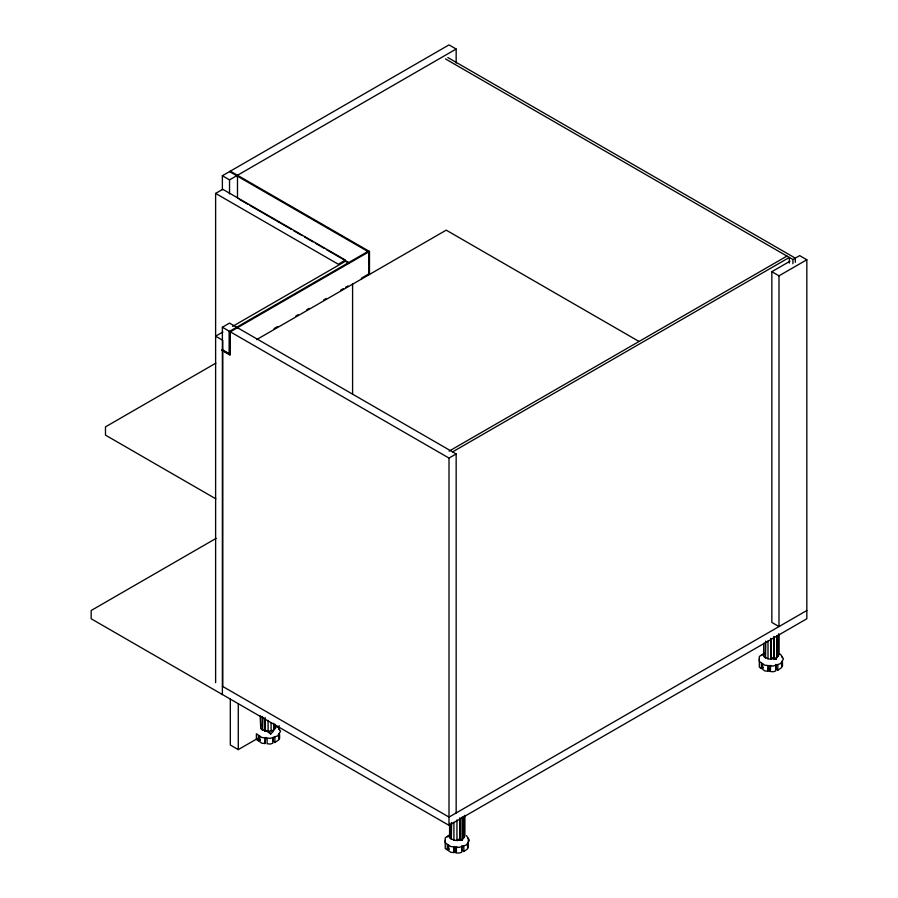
<?xml version="1.0" encoding="UTF-8"?>
<svg xmlns="http://www.w3.org/2000/svg" width="898" height="898" viewBox="0 0 898 898"><rect width="100%" height="100%" fill="white"/><g stroke="black" fill="none" stroke-linecap="round" stroke-linejoin="round"><path stroke-width="1.35" d="M260.353 739.952L258.456 740.872L258.456 735.597L259.825 736.528L259.825 741.804L261.879 743.218L265.033 743.533L265.673 737.471M260.746 716.312L260.746 728.637L262.474 730.13L262.474 716.436M265.033 743.533L265.033 738.268L267.133 738.482L267.133 743.746L270.287 744.072L272.846 743.207L272.846 737.943L274.889 737.258L274.889 742.523L278.75 739.862L278.75 734.586L279.469 733.442L279.469 738.706L279.469 735.238M273.722 723.283L273.722 730.13L275.012 728.469L275.012 724.36M449.202 848.98L447.305 849.901L447.305 844.625L448.674 845.568L448.674 850.833L450.74 852.258L453.894 852.572L454.534 847.824M449.595 823.971L449.595 837.666L451.324 839.159L451.324 822.725M468.329 842.47L467.6 843.626L467.6 848.891L463.952 851.484L463.738 846.286L461.695 846.971L461.695 852.247L459.136 853.1L455.982 852.786L456.622 846.713M453.905 822.355L453.905 840.158L456.947 840.506L456.947 819.964M462.582 817.247L462.582 839.159L460.001 840.158L460.001 818.246M462.582 839.159L463.862 837.497L463.862 816.956M463.862 837.497L464.906 835.915L464.906 815.373M763.289 667.641L761.403 668.561L761.403 663.285L762.761 664.228L762.761 669.493L764.827 670.918L767.981 671.233L768.621 666.484M763.693 643.226L763.693 656.326L765.422 657.819L765.422 642.755M782.405 662.926L782.416 666.406L782.416 661.13L781.698 662.286L781.698 667.551L777.836 670.222L777.836 664.947L775.793 665.631L775.793 670.907L773.223 671.76L770.069 671.446L770.709 665.373M768.003 641.015L768.003 658.818L771.045 659.166L771.045 638.624M776.669 635.907L776.669 657.819L774.087 658.818L774.087 636.907M776.669 657.819L779.004 654.575L779.004 634.033M275.012 728.469L275.54 726.931M763.693 652.812L763.603 654.507M273.407 731.275L270.747 733.924L266.482 730.714M262.474 730.13L262.766 717.547M265.056 717.423L265.056 731.118L265.348 718.546M451.324 839.159L451.615 822.478M453.905 840.158L451.615 838.9M765.422 657.819L765.713 641.138M768.003 658.818L765.713 657.56M449.606 834.826L445.228 837.856L445.24 842.773L450.74 846.545L459.136 847.386L466.511 844.917L469.418 840.292L466.489 835.668M447.283 836.869L448.652 835.937M763.704 653.497L759.326 656.517L759.338 661.433L764.827 665.205L773.223 666.047L780.609 663.577L783.505 658.952L780.587 654.328L778.117 653.508M761.381 655.529L762.739 654.597M222.378 189.759L222.378 175.739L449 44.9L456.162 49.031L456.162 63.051M222.378 175.739L229.529 179.869L456.162 49.031M215.621 193.418L222.771 189.287L345.427 260.094L338.277 264.225L215.621 193.418L215.621 682.682M222.378 694.513L222.378 327.242L229.529 323.112L456.162 453.95L456.162 812.959M222.895 331.991L215.621 336.189L222.771 340.32L222.771 686.813M232.604 326.389L345.427 261.251L349.008 263.316M229.136 354.553L229.136 331.598L368.685 251.036L368.685 274.9M229.136 331.598L229.933 332.058L369.482 251.485L369.482 274.44L368.685 273.98L361.535 278.156L361.535 279.031M274.036 328.634L277.673 326.535M295.88 316.017L298.304 314.626M306.802 309.72L309.226 308.317M323.785 299.91L326.21 298.506M340.78 290.099L343.204 288.696M345.629 287.293L348.054 285.901M215.834 363.162L105.481 426.864L105.481 435.126L215.834 498.839M256.626 339.601L446.216 230.146L639.017 341.453M216.104 538.373L91.169 610.505L91.169 618.767L449 825.352L806.831 618.767L806.831 259.758L799.669 255.627L792.912 259.522L445.464 58.92M449.09 451.144L786.951 256.076M452.704 451.817L789.331 257.457L789.331 263.058M222.378 327.242L449 458.081L456.162 453.95M806.831 259.758L778.993 275.821L778.993 626.568L771.842 622.437L771.842 271.69L789.993 261.206M230.326 699.104L230.326 745.014L238.284 749.606L257.636 738.425M276.999 727.245L279.424 725.853M806.831 610.505L449 817.09L222.378 686.252M265.056 731.118L268.098 731.466L273.722 730.13M770.944 638.321L770.944 658.863L774.087 658.818M260.667 726.819L260.139 715.919M449 835.915L449.595 837.666M460.001 840.158L456.947 840.506M768.621 669.122L770.709 669.336M454.534 850.462L456.622 850.675M771.404 658.2L776.343 658.964L774.155 657.65M457.306 839.54L462.257 840.304L460.034 839.316M772.37 657.965L776.343 658.964M458.283 839.304L462.257 840.304M275.17 725.82L277.639 726.639L280.569 731.264L277.662 735.889L270.287 738.358L261.879 737.505L256.39 733.745L256.39 739.458L258.456 740.872M262.766 729.872L265.348 730.871M447.855 57.551L795.302 258.141L795.302 262.339M771.842 271.69L778.993 275.821M230.326 171.148L369.482 251.485M229.529 171.608L368.685 251.945M239.216 199.266L247.68 204.16M250.104 205.552L291.244 229.304M293.668 230.707L302.132 235.602M304.557 236.993L313.02 241.888M315.445 243.279L323.92 248.174M326.333 249.565L349.322 262.845M229.136 353.677L221.974 349.535L221.974 350.422L229.933 355.013L229.933 332.058M222.378 350.198L230.326 354.789L230.326 331.833M761.403 668.561L759.338 667.147L759.326 658.795M447.305 849.901L445.24 848.487L445.24 840.135M266.773 730.4L270.747 733.924L267.525 730.658M777.836 670.222L775.973 668.359L775.973 664.408M463.738 851.562L461.875 849.699L461.875 845.748M274.889 742.523L273.026 740.67L273.026 738.033M781.675 656.505L782.405 657.65M467.589 837.845L468.318 838.99L468.329 847.746L468.318 844.266M278.739 728.806L279.469 729.962M792.912 259.522L792.912 263.72M778.476 634.089L778.398 656.326M777.949 635.616L777.949 656.157M773.986 636.603L773.986 658.515M770.069 671.446L770.069 666.17L767.981 665.957L767.981 671.233M464.3 815.766L464.3 837.666M462.133 817.079L462.133 838.99M459.888 817.943L459.888 839.855M455.982 852.786L455.982 847.51L453.894 847.297L453.894 852.572M450.123 825.284L450.123 837.61M449 458.081L449 825.352M352.588 283.611L352.588 394.435M275.45 724.529L275.45 728.637M271.039 722.609L271.14 731.118M268.098 720.522L268.098 731.466M238.284 703.695L238.284 749.606M237.487 175.278L237.487 198.233M229.529 179.869L229.529 193.901"/></g></svg>
